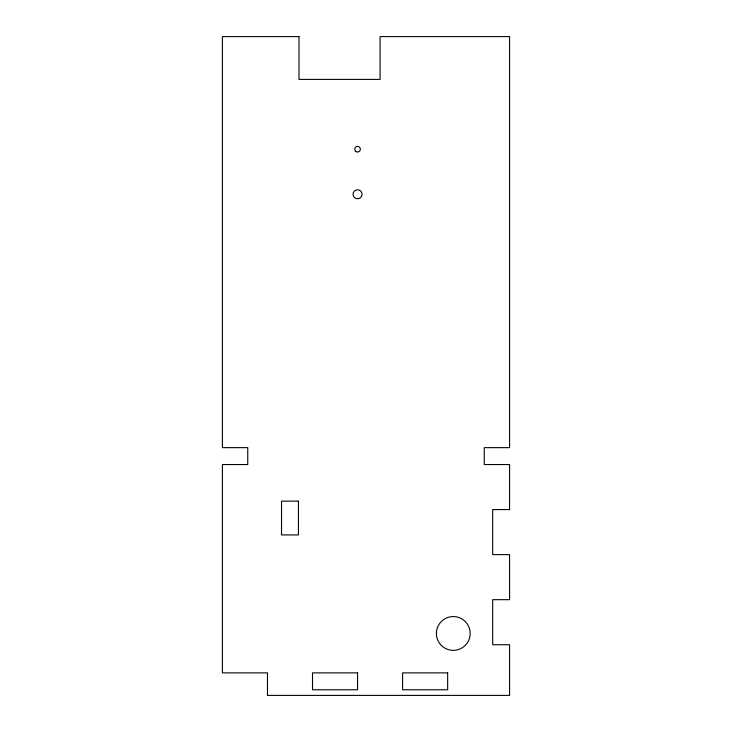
<?xml version="1.0" encoding="UTF-8"?>
<svg xmlns="http://www.w3.org/2000/svg" width="732" height="732" viewBox="0 0 732 732"><rect width="100%" height="100%" fill="white"/><g stroke="black" fill="none" stroke-linecap="round" stroke-linejoin="round"><path stroke-width="1.1" d="M298.995 36.6L222.418 36.6L222.418 447.645L247.755 447.645L247.755 464.536L222.418 464.536L222.418 672.873L267.464 672.873L267.464 695.4L509.582 695.4L509.582 644.727L492.691 644.727L492.691 599.673L509.582 599.673L509.582 554.627L492.691 554.627L492.691 509.582L509.582 509.582L509.582 464.536L484.245 464.536L484.245 447.645L509.582 447.645L509.582 36.6L380.073 36.6L380.073 79.395L298.995 79.395L298.995 36.6M298.427 501.136L281.536 501.136L281.536 534.927L298.427 534.927L298.427 501.136M357.555 672.873L312.509 672.873L312.509 689.773L357.555 689.773L357.555 672.873M447.645 672.873L402.6 672.873L402.6 689.773L447.645 689.773L447.645 672.873M354.553 197.622A4.502 4.502 0 0 0 361.965 195.188A4.502 4.502 0 0 0 356.145 189.981A4.502 4.502 0 0 0 354.553 197.622M356.145 151.652A2.818 2.818 0 0 0 360.373 149.218A2.818 2.818 0 0 0 356.145 146.775A2.818 2.818 0 0 0 356.145 151.652M441.332 645.404A16.891 16.891 0 0 0 469.596 637.837A16.891 16.891 0 0 0 448.908 617.149A16.891 16.891 0 0 0 441.332 645.404"/></g></svg>
